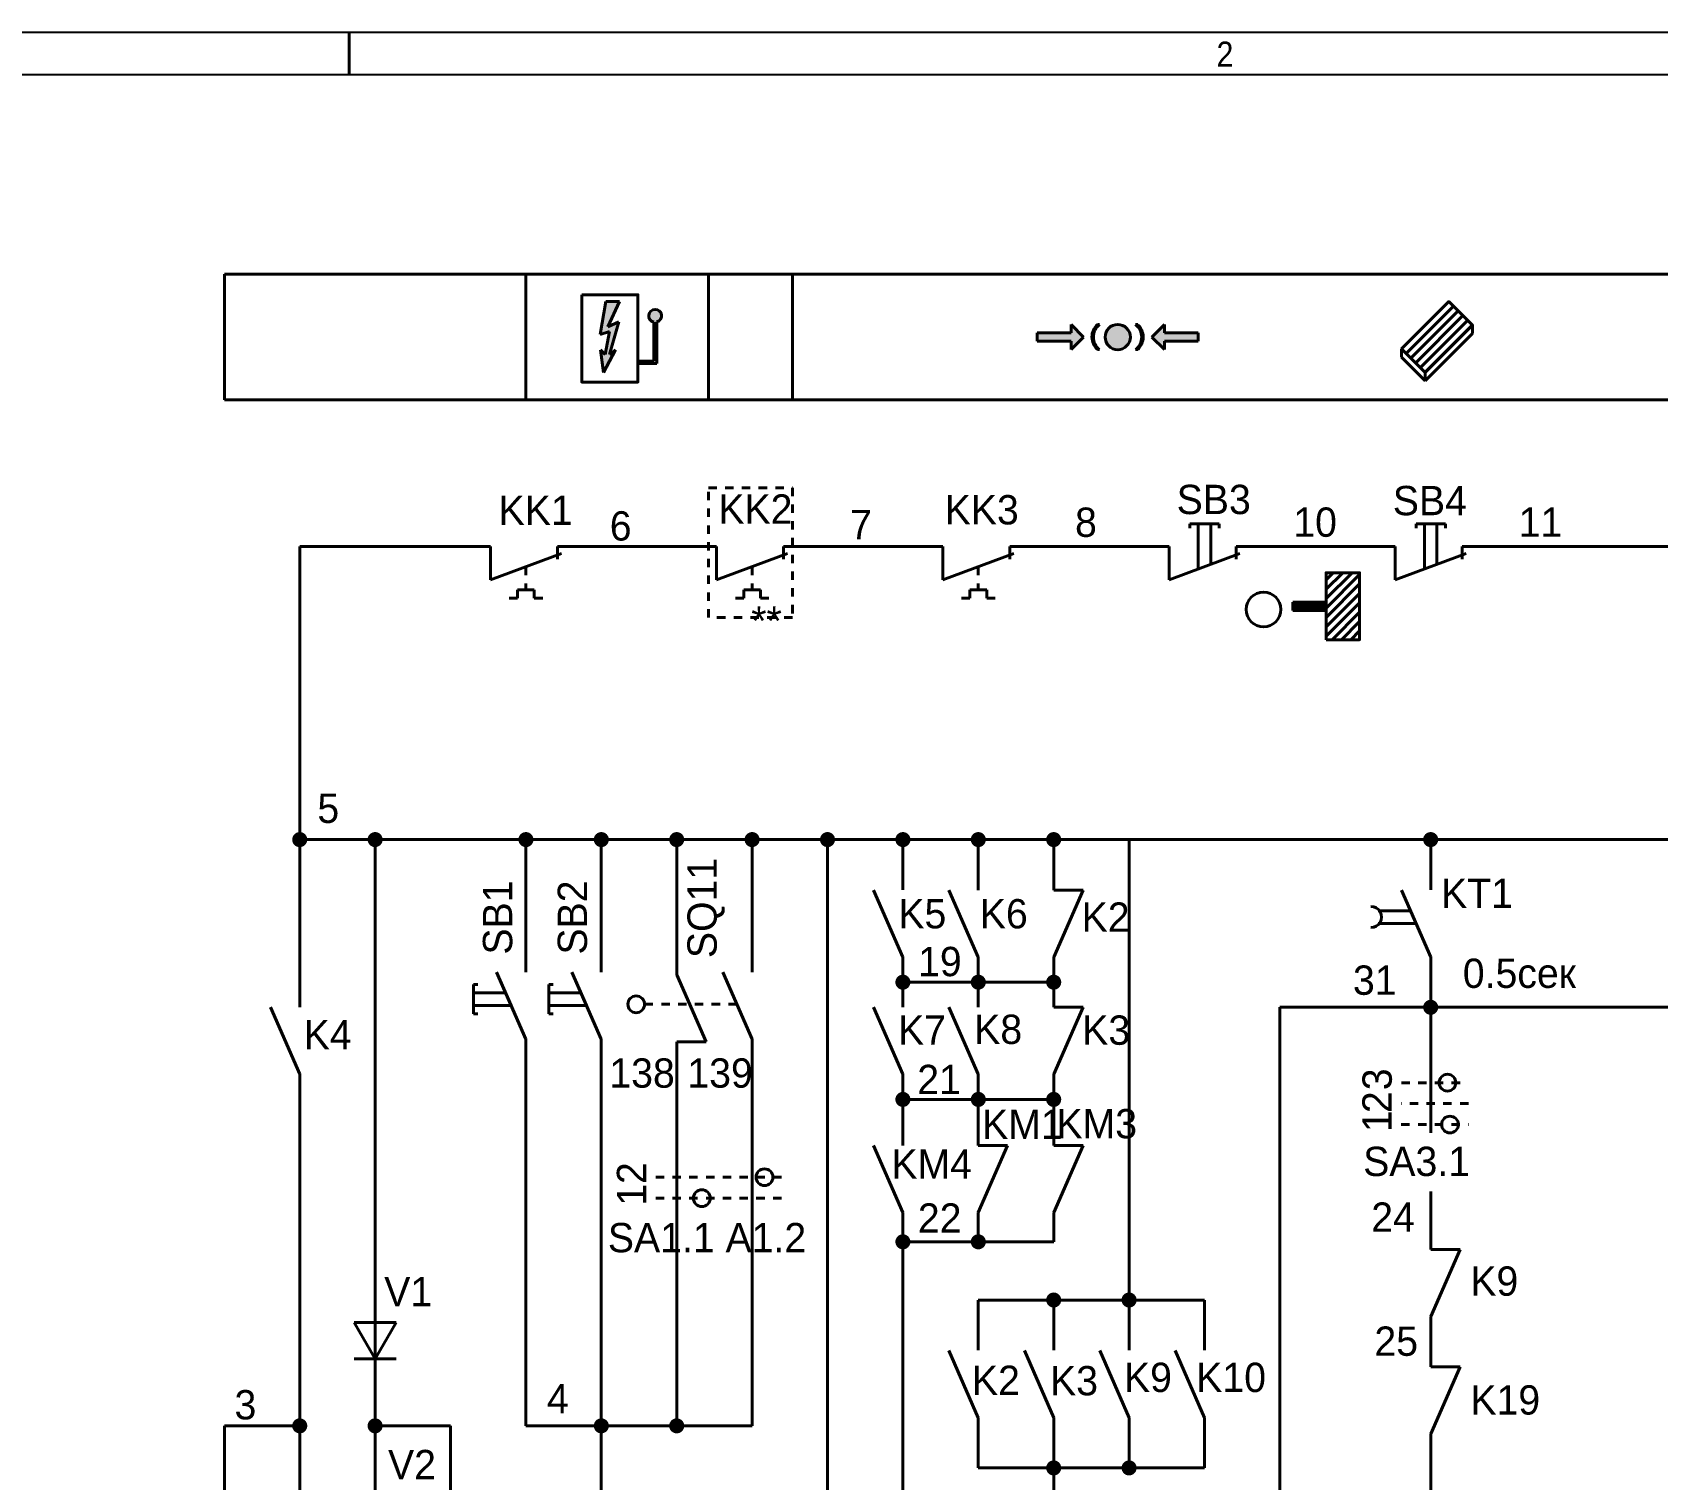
# Model space of a CAD drawing. Extents: x -8251 to 1289, y -86 to 2066.
# Drawn here: x 382.2 to 576.2, y 421.2 to 594 of the extents above; entities that cross this region are included whole.
import ezdxf

# ---------------------------------------------------------------- set-up
doc = ezdxf.new("R2010")
doc.units = 0
doc.linetypes.add('JIS_02_1.0', pattern=[2, 1, -1])
doc.layers.get('0').update_dxf_attribs({"linetype": 'CONTINUOUS', "lineweight": 40})
doc.layers.add('пунктир', color=4, linetype='JIS_02_1.0', lineweight=40)
doc.layers.add('Слой1', color=3, linetype='CONTINUOUS', lineweight=25)
doc.layers.add('РАМКА', color=7, linetype='CONTINUOUS')
doc.styles.get("Standard").update_dxf_attribs({"font": 'cad2win.shx', "height": 3.5})

msp = doc.modelspace()

# ---------------------------------------------------------------- hatches: boundary and pattern name
msp.add_hatch(color=256).paths.add_polyline_path([(450.6261075699101, 561.8693860200002), (449.9657053046574, 557.9471783572986), (451.0822972688135, 558.2802916430052), (450.5584407895082, 555.5497557102796), (450.0167159404653, 556.0914805593225), (450.3536726113441, 553.3864424768952), (451.7994999442641, 556.1240435483373), (451.0874879390164, 555.5497557102796), (452.186255025809, 559.4538546400769), (450.8840111594788, 558.8438415916628), (452.2650355906705, 561.8693860200002)])
h = msp.add_hatch(color=256)
edge = h.paths.add_edge_path()
edge.add_arc((456.5276112204453, 560.1740756581597), 0.7667294537466739, 285.5462112592489, 617.2234379336659)
edge.add_line((456.3580493271391, 559.4263305013175), (456.358049327139, 554.7464510565554))
edge.add_line((456.358049327139, 554.7464510565554), (454.4622636071314, 554.7464510565554))
edge.add_line((454.4622636071314, 554.7464510565554), (454.4622636071314, 554.4956736774393))
edge.add_line((454.4622636071314, 554.4956736774393), (456.7331065939513, 554.4956736774393))
edge.add_line((456.7331065939513, 554.4956736774393), (456.7331065939513, 559.4353973068387))
h = msp.add_hatch()
h.set_pattern_fill('ANSI31', color=256, scale=0.25, style=0)
h.set_pattern_definition([(45, (157.7094537765161, 108.8279763619901), (-0.561266007566822, 0.5612660075668221), [])])
h.paths.add_polyline_path([(545.6049626203071, 556.2166152960872), (551.2618168697995, 561.8734695455796), (554.0902439945457, 559.0450424208334), (548.4333897450533, 553.3881881713411)])
h = msp.add_hatch(color=256)
edge = h.paths.add_edge_path()
edge.add_arc((511.7394913116975, 557.6329176847502), 1.507161163253386, 0, 360)
edge = h.paths.add_edge_path()
edge.add_line((513.8637209899925, 556.1316074937617), (514.1244847628852, 556.1329176847502))
edge.add_arc((512.6992177867189, 557.6329176847502), 2.069151022364066, 313.5365589871096, 406.4083904906748)
edge.add_line((514.1259253240894, 559.1315475777393), (513.867092422779, 559.1316067233594))
edge.add_arc((512.6992177867189, 557.6329176847502), 1.9, -52.200770862960496, 52.07199163771338, ccw=False)
edge = h.paths.add_edge_path()
edge.add_line((509.3102375264186, 556.1329176847502), (509.5703152954954, 556.1321398491989))
edge.add_arc((510.7355045025849, 557.6329176847502), 1.9, 127.9018231722697, 232.1745856729512, ccw=False)
edge.add_line((509.568314916004, 559.1321403063034), (509.3094820146936, 559.1321994519236))
edge.add_arc((510.7355045025849, 557.6329176847502), 2.069151022364066, 133.5654243193189, 226.4634410128905)
h.paths.add_polyline_path([(507.6703402893333, 557.6329176847503), (506.1703402893331, 559.1329176847502), (506.1703402893331, 558.1329176847502), (502.1341931767626, 558.1329176847502), (502.1341931767626, 557.1329176847502), (506.1703402893331, 557.1329176847502), (506.1703402893331, 556.1329176847502)])
h.paths.add_polyline_path([(515.8114561948555, 557.6308288584602), (517.3114561948557, 556.1308288584603), (517.3114561948557, 557.1308288584603), (521.3476033074264, 557.1308288584603), (521.3476033074264, 558.1308288584603), (517.3114561948557, 558.1308288584603), (517.3114561948557, 559.1308288584603)])
h = msp.add_hatch()
h.set_pattern_fill('ANSI31', color=256, scale=0.25, angle=180, style=0)
h.set_pattern_definition([(225, (202.5388246321505, 76.69702227972459), (0.5612660075668219, -0.5612660075668222), [])])
h.paths.add_polyline_path([(536.6199662382394, 521.4998747761948), (536.6199662382394, 529.4998747761948), (540.6199662382394, 529.4998747761948), (540.6199662382394, 521.4998747761948)])
h = msp.add_hatch(color=256)
h.paths.add_polyline_path([(536.6161493058007, 525.0019057006823), (536.6161493058007, 525.9950343068957), (532.6235083535885, 525.9950343068957), (532.6235083535885, 525.0019057006822)])
edge = h.paths.add_edge_path()
edge.add_line((536.6199662382394, 525.4998747761948), (532.6199662382394, 525.4998747761948))
h = msp.add_hatch(color=256)
edge = h.paths.add_edge_path()
edge.add_arc((414.0976033074264, 497.6308288584602), 0.9, 0, 360)
h = msp.add_hatch(color=256)
edge = h.paths.add_edge_path()
edge.add_arc((423.0976033074264, 497.6308288584602), 0.9, 0, 360)
h = msp.add_hatch(color=256)
edge = h.paths.add_edge_path()
edge.add_arc((441.0976033074264, 497.6308288584602), 0.9, 0, 360)
h = msp.add_hatch(color=256)
edge = h.paths.add_edge_path()
edge.add_arc((450.0976033074264, 497.6308288584602), 0.9, 0, 360)
h = msp.add_hatch(color=256)
edge = h.paths.add_edge_path()
edge.add_arc((459.0976033074264, 497.6308288584602), 0.9, 0, 360)
h = msp.add_hatch(color=256)
edge = h.paths.add_edge_path()
edge.add_arc((468.0976033074264, 497.6308288584602), 0.9, 0, 360)
h = msp.add_hatch(color=256)
edge = h.paths.add_edge_path()
edge.add_arc((477.0976033074264, 497.6308288584602), 0.9, 0, 360)
h = msp.add_hatch(color=256)
edge = h.paths.add_edge_path()
edge.add_arc((486.0976033074264, 497.6308288584602), 0.9, 0, 360)
h = msp.add_hatch(color=256)
edge = h.paths.add_edge_path()
edge.add_arc((495.0976033074264, 497.6308288584602), 0.9, 0, 360)
h = msp.add_hatch(color=256)
edge = h.paths.add_edge_path()
edge.add_arc((504.0976033074264, 497.6308288584602), 0.9, 0, 360)
h = msp.add_hatch(color=256)
edge = h.paths.add_edge_path()
edge.add_arc((549.0976033074264, 497.6308288584602), 0.9, 0, 360)
h = msp.add_hatch(color=256)
edge = h.paths.add_edge_path()
edge.add_arc((486.0976033074264, 480.6051699447781), 0.9, 0, 360)
h = msp.add_hatch(color=256)
edge = h.paths.add_edge_path()
edge.add_arc((495.0976033074264, 480.6051699447781), 0.9, 0, 360)
h = msp.add_hatch(color=256)
edge = h.paths.add_edge_path()
edge.add_arc((504.0976033074264, 480.6051699447781), 0.9, 0, 360)
h = msp.add_hatch(color=256)
edge = h.paths.add_edge_path()
edge.add_arc((549.0976033074264, 477.6051699447781), 0.9, 0, 360)
h = msp.add_hatch(color=256)
edge = h.paths.add_edge_path()
edge.add_arc((486.0976033074264, 466.6051699447781), 0.9, 0, 360)
h = msp.add_hatch(color=256)
edge = h.paths.add_edge_path()
edge.add_arc((495.0976033074264, 466.6051699447781), 0.9, 0, 360)
h = msp.add_hatch(color=256)
edge = h.paths.add_edge_path()
edge.add_arc((504.0976033074264, 466.6051699447781), 0.9, 0, 360)
h = msp.add_hatch(color=256)
edge = h.paths.add_edge_path()
edge.add_arc((486.0976033074264, 449.6051699447781), 0.9, 0, 360)
h = msp.add_hatch(color=256)
edge = h.paths.add_edge_path()
edge.add_arc((495.0976033074264, 449.6051699447781), 0.9, 0, 360)
h = msp.add_hatch(color=256)
edge = h.paths.add_edge_path()
edge.add_arc((504.0976033074264, 442.6555646800253), 0.9, 0, 360)
h = msp.add_hatch(color=256)
edge = h.paths.add_edge_path()
edge.add_arc((513.0976033074264, 442.6555646800253), 0.9, 0, 360)
h = msp.add_hatch(color=256)
edge = h.paths.add_edge_path()
edge.add_arc((414.0976033074264, 427.6308288584602), 0.9, 0, 360)
h = msp.add_hatch(color=256)
edge = h.paths.add_edge_path()
edge.add_arc((423.0976033074264, 427.6308288584602), 0.9, 0, 360)
h = msp.add_hatch(color=256)
edge = h.paths.add_edge_path()
edge.add_arc((450.0976033074264, 427.6308288584602), 0.9, 0, 360)
h = msp.add_hatch(color=256)
edge = h.paths.add_edge_path()
edge.add_arc((459.0976033074264, 427.6308288584602), 0.9, 0, 360)
h = msp.add_hatch(color=256)
edge = h.paths.add_edge_path()
edge.add_arc((504.0976033074264, 422.6086059142541), 0.9, 0, 360)
h = msp.add_hatch(color=256)
edge = h.paths.add_edge_path()
edge.add_arc((513.0976033074264, 422.6086059142541), 0.9, 0, 360)

# ---------------------------------------------------------------- linework, layer by layer
for p, q in [((419.9905289036096, 588.9869777714175), (419.9905289036096, 593.9869777714175)), ((405.0976033074264, 565.1308288584603), (405.0976033074264, 550.1308288584603)), ((405.0976033074264, 565.1308288584603), (775.5974808029455, 565.1308288584606)), ((441.0976033074264, 550.1308288584603), (441.0976033074264, 565.1308288584603)), ((462.8769042098911, 550.1308288584603), (462.8769042098911, 565.1308288584603)), ((472.9043763173274, 550.1308288584603), (472.9043763173274, 565.1308288584603)), ((449.9653879120094, 557.9452933245819), (450.6261075699101, 561.8693860200002)), ((450.6261075699101, 561.8693860200002), (449.9657053046574, 557.9471783572986)), ((450.6261075699101, 561.8693860200002), (452.2650355906705, 561.8693860200002)), ((452.2650355906705, 561.8693860200002), (450.6261075699101, 561.8693860200002)), ((452.2650355906705, 561.8693860200002), (450.8840111594788, 558.8438415916628)), ((450.8840111594788, 558.8438415916628), (452.2650355906705, 561.8693860200002)), ((450.8840111594788, 558.8438415916628), (452.186255025809, 559.4538546400769)), ((452.186255025809, 559.4538546400769), (450.8840111594788, 558.8438415916628)), ((452.186255025809, 559.4538546400769), (451.0874879390164, 555.5497557102796)), ((451.0874879390164, 555.5497557102796), (452.186255025809, 559.4538546400769)), ((456.358049327139, 554.7464510565554), (456.3580493271391, 559.4263305013175)), ((456.7331065939513, 554.4956736774393), (456.7331065939513, 559.4353973068387)), ((506.1703402893331, 558.1329176847502), (506.1703402893331, 559.1329176847502)), ((507.6703402893333, 557.6329176847503), (506.1703402893331, 559.1329176847502)), ((509.3094820146936, 559.1321994519236), (509.568314916004, 559.1321403063034)), ((513.867092422779, 559.1316067233594), (514.1259253240894, 559.1315475777393)), ((517.3114561948557, 559.1308288584603), (515.8114561948555, 557.6308288584602)), ((517.3114561948557, 559.1308288584603), (517.3114561948557, 558.1308288584603)), ((554.0902439945457, 559.0450424208334), (554.0902439945457, 558.0450424208334)), ((449.9657053046574, 557.9471783572986), (451.0822972688135, 558.2802916430052)), ((451.0822972688135, 558.280291643005), (449.9659855792902, 557.9472619717316)), ((450.5584407895082, 555.5497557102796), (451.0822972688135, 558.280291643005)), ((451.0822972688135, 558.2802916430052), (450.5584407895082, 555.5497557102796)), ((502.1341931767626, 558.1329176847502), (502.1341931767626, 557.1329176847502)), ((506.1703402893331, 558.1329176847502), (502.1341931767626, 558.1329176847502)), ((502.1341931767626, 557.1329176847502), (506.1703402893331, 557.1329176847502)), ((506.1703402893331, 556.1329176847502), (507.6703402893333, 557.6329176847503)), ((506.1703402893331, 556.1329176847502), (506.1703402893331, 557.1329176847502)), ((515.8114561948555, 557.6308288584602), (517.3114561948557, 556.1308288584603)), ((521.3476033074264, 558.1308288584603), (517.3114561948557, 558.1308288584603)), ((517.3114561948557, 557.1308288584603), (521.3476033074264, 557.1308288584603)), ((517.3114561948557, 557.1308288584603), (517.3114561948557, 556.1308288584603)), ((521.3476033074264, 557.1308288584603), (521.3476033074264, 558.1308288584603)), ((554.0902439945457, 558.0450424208334), (548.4284031095585, 552.3882006046852)), ((450.5584407895082, 555.5497557102796), (450.0167159404653, 556.0914805593225)), ((450.0167159404653, 556.0914805593225), (450.3536726113441, 553.3864424768952)), ((450.5584407895082, 555.5497557102796), (450.0167159404653, 556.0914805593225)), ((450.0167159404653, 556.0914805593225), (450.3536726113441, 553.3864424768952)), ((450.3536726113441, 553.3864424768952), (451.7994999442641, 556.1240435483373)), ((450.3536726113441, 553.3864424768952), (451.7994999442641, 556.1240435483373)), ((451.0874879390164, 555.5497557102796), (451.7994999442641, 556.1240435483373)), ((451.7994999442641, 556.1240435483373), (451.0874879390164, 555.5497557102796)), ((509.3102375264186, 556.1329176847502), (509.5703152954954, 556.1321398491989)), ((513.8637209899925, 556.1316074937617), (514.1244847628852, 556.1329176847502)), ((545.6049626203071, 556.2166152960872), (545.6049626203071, 555.2166152960872)), ((548.4284031095585, 552.3882006046852), (545.6049626203071, 555.2166152960872)), ((454.4622636071314, 552.2529547332177), (454.4622636071314, 554.7464510565554)), ((454.4622636071314, 554.7464510565554), (456.358049327139, 554.7464510565554)), ((454.4622636071314, 554.7464510565554), (454.4622636071314, 554.4956736774393)), ((454.4622636071314, 554.4956736774393), (456.7331065939513, 554.4956736774393)), ((548.4333897450533, 553.3881881713411), (548.4284031095585, 552.3882006046852)), ((405.0976033074264, 550.1308288584603), (775.5974808029455, 550.1308288584603)), ((441.0976033074264, 550.1308288584603), (462.8769042098911, 550.1308288584603)), ((521.3476033074262, 535.3288083094781), (520.3476033074262, 535.3288083094781)), ((520.3476033074262, 535.3288083094781), (520.3476033074262, 534.8288083094781)), ((521.3476033074262, 529.9373597188574), (521.3476033074262, 535.3288083094781)), ((521.3476033074262, 535.3288083094781), (522.8476033074262, 535.3288083094781)), ((522.8476033074262, 535.3288083094781), (522.8476033074262, 530.4998597188574)), ((522.8476033074262, 535.3288083094781), (523.8476033074262, 535.3288083094781)), ((523.8476033074262, 535.3288083094781), (523.8476033074262, 534.8288083094781)), ((548.3476033074264, 535.3288083094781), (547.3476033074264, 535.3288083094781)), ((547.3476033074264, 535.3288083094781), (547.3476033074264, 534.8288083094781)), ((548.3476033074264, 529.9373597188574), (548.3476033074264, 535.3288083094781)), ((548.3476033074264, 535.3288083094781), (549.8476033074264, 535.3288083094781)), ((549.8476033074264, 535.3288083094781), (549.8476033074264, 530.4998597188574)), ((549.8476033074264, 535.3288083094781), (550.8476033074264, 535.3288083094781)), ((550.8476033074264, 535.3288083094781), (550.8476033074264, 534.8288083094781)), ((414.0976033074264, 497.6308288584602), (414.0976033074264, 532.6308288584602)), ((414.0976033074264, 532.6308288584602), (436.8635210130341, 532.6308288584602)), ((436.8635210130341, 532.6308288584602), (436.8635210130341, 528.6308288584602)), ((436.8635210130341, 528.6308288584602), (445.3316856018186, 531.8063905792543)), ((444.8635210130342, 532.6308288584603), (463.863521013034, 532.6308288584604)), ((444.8635210130341, 532.6308288584602), (450.0976033074264, 532.6308288584602)), ((444.8635210130341, 532.6308288584602), (444.8635210130341, 531.1308288584602)), ((459.0976033074264, 532.6308288584602), (463.8635210130341, 532.6308288584602)), ((463.8635210130341, 532.6308288584602), (463.8635210130341, 528.6308288584602)), ((463.8635210130341, 528.6308288584602), (472.3316856018186, 531.8063905792543)), ((471.8635210130342, 532.6308288584604), (490.8635210130341, 532.6308288584604)), ((471.8635210130341, 532.6308288584602), (471.8635210130341, 531.1308288584602)), ((490.8635210130341, 532.6308288584604), (490.8635210130341, 528.6308288584604)), ((490.8635210130341, 528.6308288584604), (499.3316856018186, 531.8063905792545)), ((498.8635210130341, 532.6308288584604), (517.863521013034, 532.6308288584603)), ((498.8635210130341, 532.6308288584604), (498.8635210130341, 531.1308288584604)), ((517.863521013034, 532.6308288584603), (517.863521013034, 528.6308288584603)), ((517.863521013034, 528.6308288584603), (526.3316856018184, 531.8063905792544)), ((525.863521013034, 532.6308288584604), (544.8635210130342, 532.6308288584604)), ((525.863521013034, 532.6308288584603), (525.863521013034, 531.1308288584603)), ((544.8635210130342, 532.6308288584603), (544.8635210130342, 528.6308288584603)), ((544.8635210130342, 528.6308288584603), (553.3316856018187, 531.8063905792544)), ((552.8635210130342, 532.6308288584603), (639.0974808029453, 532.6308288584602)), ((552.8635210130342, 532.6308288584603), (552.8635210130342, 531.1308288584603)), ((440.8782366062096, 530.0336321985843), (440.8782366062096, 530.0336321985843)), ((467.8782366062096, 530.0336321985843), (467.8782366062096, 530.0336321985843)), ((494.8782366062096, 530.0336321985845), (494.8782366062096, 530.0336321985845)), ((536.6199662382394, 525.4998747761948), (536.6199662382394, 529.4998747761948)), ((536.6199662382394, 529.4998747761948), (540.6199662382394, 529.4998747761948)), ((540.6199662382394, 529.4998747761948), (540.6199662382394, 521.4998747761948)), ((440.0976033074264, 526.4471176261935), (439.0976033074264, 526.4471176261935)), ((441.0976033074264, 527.4686097188572), (440.0976033074264, 527.4686097188572)), ((440.0976033074264, 527.4471176261935), (440.0976033074264, 526.4471176261935)), ((441.0976033074264, 527.4686097188572), (442.0976033074264, 527.4686097188572)), ((442.0976033074264, 527.4686097188572), (442.0976033074264, 526.4686097188572)), ((442.0976033074264, 526.4686097188572), (443.0976033074264, 526.4686097188572)), ((467.0976033074264, 526.4471176261935), (466.0976033074264, 526.4471176261935)), ((468.0976033074264, 527.4686097188572), (467.0976033074264, 527.4686097188572)), ((467.0976033074264, 527.4471176261935), (467.0976033074264, 526.4471176261935)), ((468.0976033074264, 527.4686097188572), (469.0976033074264, 527.4686097188572)), ((469.0976033074264, 527.4686097188572), (469.0976033074264, 526.4686097188572)), ((469.0976033074264, 526.4686097188572), (470.0976033074264, 526.4686097188572)), ((494.0976033074264, 526.4471176261937), (493.0976033074264, 526.4471176261937)), ((495.0976033074264, 527.4686097188575), (494.0976033074264, 527.4686097188575)), ((494.0976033074264, 527.4471176261937), (494.0976033074264, 526.4471176261937)), ((495.0976033074264, 527.4686097188575), (496.0976033074264, 527.4686097188575)), ((496.0976033074264, 527.4686097188575), (496.0976033074264, 526.4686097188575)), ((496.0976033074264, 526.4686097188575), (497.0976033074264, 526.4686097188575)), ((536.6161493058007, 525.9950343068957), (532.6235083535885, 525.9950343068957)), ((532.6235083535885, 525.9950343068957), (532.6235083535885, 525.0019057006822)), ((536.6161493058007, 525.0019057006823), (536.6161493058007, 525.9950343068957)), ((536.6199662382394, 525.4998747761948), (536.6199662382394, 525.9998747761948)), ((532.6235083535885, 525.0019057006822), (536.6161493058007, 525.0019057006823)), ((536.6199662382394, 521.4998747761948), (536.6199662382394, 525.4998747761948)), ((540.6199662382394, 521.4998747761948), (536.6199662382394, 521.4998747761948)), ((414.0976033074264, 477.6308288584602), (414.0976033074264, 497.6308288584602)), ((414.0976033074264, 497.6308288584602), (423.0976033074264, 497.6308288584602)), ((414.0976033074264, 497.6308288584602), (414.0976033074264, 477.6308288584602)), ((423.0976033074264, 347.6308288584602), (423.0976033074264, 497.6308288584602)), ((423.0976033074264, 497.6308288584602), (441.0976033074264, 497.6308288584602)), ((441.0976033074264, 497.6308288584602), (450.0976033074264, 497.6308288584602)), ((441.0976033074264, 489.6308288584602), (441.0976033074264, 497.6308288584602)), ((441.0976033074264, 497.6308288584602), (441.0976033074264, 481.818188315194)), ((450.0976033074264, 497.6308288584602), (459.0976033074264, 497.6308288584602)), ((450.0976033074264, 497.6308288584602), (450.0976033074264, 481.8181883151941)), ((459.0976033074264, 497.6308288584602), (468.0976033074264, 497.6308288584602)), ((459.0976033074264, 481.4875979964001), (459.0976033074264, 497.6308288584602)), ((468.0976033074264, 497.6308288584602), (477.0976033074264, 497.6308288584602)), ((468.0976033074264, 497.6308288584602), (468.0976033074264, 489.6308288584602)), ((468.0976033074264, 497.6308288584602), (468.0976033074263, 481.818188315194)), ((477.0976033074264, 418.6308288584602), (477.0976033074264, 497.6308288584602)), ((477.0976033074264, 497.6308288584602), (513.0976033074264, 497.6308288584602)), ((486.0976033074264, 497.6308288584602), (495.0976033074264, 497.6308288584602)), ((486.0976033074264, 497.6308288584602), (486.0976033074264, 491.6308288584602)), ((495.0976033074264, 497.6308288584602), (504.0976033074264, 497.6308288584602)), ((495.0976033074264, 497.6308288584602), (495.0976033074264, 491.6051699447781)), ((504.0976033074264, 497.6308288584602), (513.0976033074264, 497.6308288584602)), ((504.0976033074264, 491.6051699447781), (504.0976033074264, 497.6308288584602)), ((513.0976033074264, 497.6308288584602), (513.0976033074264, 437.6308288584602)), ((513.0976033074264, 497.6308288584602), (540.0976033074264, 497.6308288584602)), ((531.0976033074264, 497.6308288584602), (612.0974808029455, 497.6308288584602)), ((540.0976033074264, 497.6308288584602), (549.0976033074264, 497.6308288584602)), ((549.0976033074264, 497.6308288584602), (549.0976033074264, 491.6308288584602)), ((486.0976033074264, 483.6051699447781), (482.5976033074264, 491.6051699447781)), ((495.0976033074264, 483.6051699447781), (491.5976033074264, 491.6051699447781)), ((507.5976033074264, 491.6051699447781), (504.0976033074264, 491.6051699447781)), ((504.0976033074264, 483.6051699447781), (507.5976033074264, 491.6051699447781)), ((549.0976033074264, 483.6051699447781), (545.5976033074264, 491.6051699447781)), ((542.8411652354123, 489.1198855379536), (546.6849152354123, 489.1198855379536)), ((547.3411652354123, 487.6198855379536), (542.8411652354123, 487.6198855379536)), ((547.3411652354123, 487.6198855379536), (547.3411652354123, 487.6198855379536)), ((486.0976033074264, 483.6051699447781), (486.0976033074264, 477.6051699447781)), ((495.0976033074264, 483.6051699447781), (495.0976033074264, 477.6051699447781)), ((504.0976033074264, 477.6051699447781), (504.0976033074264, 483.6051699447781)), ((549.0976033074264, 483.6051699447781), (549.0976033074264, 477.6051699447781)), ((441.0976033074264, 473.8181883151942), (437.5976033074264, 481.8181883151942)), ((437.5976033074264, 481.8181883151942), (439.3411652354121, 477.8329039083696)), ((450.0976033074264, 473.8181883151942), (446.5976033074264, 481.8181883151942)), ((446.5976033074264, 481.8181883151942), (448.3411652354121, 477.8329039083696)), ((459.0976033074264, 481.4875979964001), (462.5976033074264, 473.4875979964001)), ((468.0976033074264, 473.8181883151942), (464.5976033074264, 481.8181883151942)), ((434.8411652354121, 479.3329039083696), (434.8411652354121, 480.3329039083696)), ((434.8411652354121, 480.3329039083696), (435.3411652354121, 480.3329039083696)), ((434.8411652354121, 477.8329039083696), (434.8411652354121, 479.3329039083696)), ((434.8411652354121, 479.3329039083696), (438.6849152354121, 479.3329039083696)), ((443.8411652354121, 479.3329039083696), (443.8411652354121, 480.3329039083696)), ((443.8411652354121, 480.3329039083696), (444.3411652354121, 480.3329039083696)), ((443.8411652354121, 477.8329039083696), (443.8411652354121, 479.3329039083696)), ((443.8411652354121, 479.3329039083696), (447.6849152354121, 479.3329039083696)), ((486.0976033074264, 480.6051699447781), (504.0976033074264, 480.6051699447781)), ((414.0976033074264, 469.6308288584602), (410.5976033074264, 477.6308288584602)), ((439.3411652354121, 477.8329039083696), (434.8411652354121, 477.8329039083696)), ((434.8411652354121, 477.8329039083696), (434.8411652354121, 476.8329039083696)), ((439.3411652354121, 477.8329039083696), (439.3411652354121, 477.8329039083696)), ((448.3411652354121, 477.8329039083696), (443.8411652354121, 477.8329039083696)), ((443.8411652354121, 477.8329039083696), (443.8411652354121, 476.8329039083696)), ((448.3411652354121, 477.8329039083696), (448.3411652354121, 477.8329039083696)), ((456.2656992669691, 477.9636512652027), (455.2656992669691, 477.9636512652027)), ((458.2656992669691, 477.9636512652027), (457.2656992669691, 477.9636512652027)), ((460.2656992669691, 477.9636512652027), (459.2656992669691, 477.9636512652027)), ((462.2656992669691, 477.9636512652027), (461.2656992669691, 477.9636512652027)), ((464.2656992669691, 477.9636512652027), (463.2656992669691, 477.9636512652027)), ((466.2656992669691, 477.9636512652027), (465.2656992669691, 477.9636512652027)), ((486.0976033074264, 469.6051699447781), (482.5976033074264, 477.6051699447781)), ((495.0976033074264, 469.6051699447781), (491.5976033074264, 477.6051699447781)), ((507.5976033074264, 477.6051699447781), (504.0976033074264, 477.6051699447781)), ((504.0976033074264, 469.6051699447781), (507.5976033074264, 477.6051699447781)), ((531.0976033074264, 407.7188273643893), (531.0976033074264, 477.6051699447781)), ((549.0976033074264, 477.6051699447781), (531.0976033074264, 477.6051699447781)), ((531.0976033074264, 477.6051699447781), (585.0974808029453, 477.6051699447781)), ((549.0976033074264, 466.6442513116168), (549.0976033074264, 477.6051699447781)), ((549.0976033074264, 477.6051699447781), (549.0976033074264, 473.6051699447781)), ((434.8411652354121, 476.8329039083696), (435.3411652354121, 476.8329039083696)), ((443.8411652354121, 476.8329039083696), (444.3411652354121, 476.8329039083696)), ((441.0976033074264, 427.6308288584602), (441.0976033074264, 473.8181883151942)), ((450.0976033074264, 473.8181883151942), (450.0976033074264, 427.6308288584602)), ((459.0976033074261, 461.8181883151942), (459.0976033074261, 473.4875979964001)), ((462.5976033074264, 473.4875979964001), (459.0976033074264, 473.4875979964001)), ((468.0976033074264, 473.8181883151942), (468.0976033074264, 453.8181883151942)), ((549.0976033074264, 473.6051699447781), (549.0976033074264, 468.6051699447781)), ((414.0976033074264, 427.6308288584602), (414.0976033074264, 469.6308288584602)), ((486.0976033074264, 463.6051699447781), (486.0976033074264, 469.6051699447781)), ((486.0976033074264, 469.6051699447781), (486.0976033074264, 461.098118087436)), ((495.0976033074264, 469.6051699447781), (495.0976033074264, 461.098118087436)), ((504.0976033074264, 461.098118087436), (504.0976033074264, 469.6051699447781)), ((549.0976033074264, 468.6051699447781), (549.0976033074264, 462.6051699447781)), ((459.0976033074261, 453.8181883151942), (459.0976033074261, 466.8181883151942)), ((486.0976033074264, 466.6051699447781), (504.0976033074264, 466.6051699447781)), ((486.0976033074264, 453.098118087436), (482.5976033074264, 461.098118087436)), ((498.5976033074264, 461.098118087436), (495.0976033074264, 461.098118087436)), ((495.0976033074264, 453.098118087436), (498.5976033074264, 461.098118087436)), ((507.5976033074264, 461.098118087436), (504.0976033074264, 461.098118087436)), ((504.0976033074264, 453.098118087436), (507.5976033074264, 461.098118087436)), ((459.0976033074264, 427.6308288584602), (459.0976033074264, 454.6308288584602)), ((468.0976033074264, 454.6308288584602), (468.0976033074264, 427.6308288584602)), ((468.0976033074264, 427.6308288584602), (468.0976033074264, 454.6308288584602)), ((549.0976033074264, 455.6051699447781), (549.0976033074264, 448.6718685986181)), ((486.0976033074264, 453.098118087436), (486.0976033074264, 449.6051699447781)), ((495.0976033074264, 453.098118087436), (495.0976033074264, 449.6051699447781)), ((504.0976033074264, 449.6051699447781), (504.0976033074264, 453.098118087436)), ((486.0976033074264, 359.6249098328468), (486.0976033074264, 449.6308288584602)), ((486.0976033074264, 449.6051699447781), (495.0976033074264, 449.6051699447781)), ((495.0976033074264, 449.6051699447781), (504.0976033074264, 449.6051699447781)), ((552.5976033074264, 448.6718685986181), (549.0976033074264, 448.6718685986181)), ((549.0976033074264, 440.6718685986181), (552.5976033074264, 448.6718685986181)), ((495.0976033074264, 442.6555646800253), (504.0976033074264, 442.6555646800253)), ((495.0976033074264, 442.6555646800253), (495.0976033074264, 436.6555646800253)), ((504.0976033074264, 442.6555646800253), (513.0976033074264, 442.6555646800253)), ((504.0976033074264, 442.6555646800253), (504.0976033074264, 436.6555646800253)), ((513.0976033074264, 442.6555646800253), (513.0976033074264, 442.6555646800253)), ((513.0976033074264, 442.6555646800253), (513.0976033074264, 436.6555646800253)), ((513.0976033074264, 442.6555646800253), (522.0976033074264, 442.6555646800253)), ((522.0976033074264, 442.6555646800253), (522.0976033074264, 436.6555646800253)), ((549.0976033074264, 434.6718685986181), (549.0976033074264, 440.6718685986181)), ((420.5890797492893, 439.9904823488923), (423.1061268655637, 435.6308288584602)), ((420.5890797492893, 439.9904823488923), (425.6231739818381, 439.9904823488923)), ((423.1061268655637, 435.6308288584602), (425.6231739818381, 439.9904823488923)), ((495.0976033074264, 428.6086059142541), (491.5976033074264, 436.6086059142541)), ((504.0976033074264, 428.6086059142541), (500.5976033074264, 436.6086059142541)), ((513.0976033074264, 428.6086059142541), (509.5976033074264, 436.6086059142541)), ((522.0976033074264, 428.6086059142541), (518.5976033074264, 436.6086059142541)), ((425.6061268655637, 435.6308288584602), (420.5890797492891, 435.6308288584602)), ((552.5976033074264, 434.6718685986181), (549.0976033074264, 434.6718685986181)), ((549.0976033074264, 426.6718685986181), (552.5976033074264, 434.6718685986181)), ((405.0976033074264, 416.1053002855961), (405.0976033074264, 427.6308288584602)), ((405.0976033074264, 427.6308288584602), (414.0976033074264, 427.6308288584602)), ((414.0976033074264, 427.6308288584602), (414.0976033074264, 359.6249098328468)), ((423.0976033074264, 427.6308288584602), (432.0976033074264, 427.6308288584602)), ((432.0976033074264, 427.6308288584602), (432.0976033074264, 396.3373073529757)), ((450.0976033074264, 427.6308288584602), (441.0976033074264, 427.6308288584602)), ((450.0976033074264, 427.6308288584602), (450.0976033074264, 373.6249098328468)), ((450.0976033074264, 427.6308288584602), (459.0976033074264, 427.6308288584602)), ((459.0976033074264, 427.6308288584602), (468.0976033074264, 427.6308288584602)), ((495.0976033074264, 428.6086059142541), (495.0976033074264, 422.6086059142541)), ((504.0976033074264, 428.6086059142541), (504.0976033074264, 422.6086059142541)), ((513.0976033074264, 428.6086059142541), (513.0976033074264, 422.6086059142541)), ((522.0976033074264, 428.6086059142541), (522.0976033074264, 422.6086059142541)), ((549.0976033074264, 416.6718685986181), (549.0976033074264, 426.6718685986181)), ((495.0976033074264, 422.6086059142541), (504.0976033074264, 422.6086059142541)), ((504.0976033074264, 422.6086059142541), (513.0976033074264, 422.6086059142541)), ((504.0976033074264, 422.6086059142541), (504.0976033074264, 359.6249098328468)), ((513.0976033074264, 422.6086059142541), (522.0976033074264, 422.6086059142541))]:
    msp.add_line(p, q)
for points in [[(447.7699600973471, 562.6952718110692), (454.4622636071314, 562.6952718110692), (454.4622636071314, 552.2529547332177), (447.7699600973471, 552.2529547332177)], [(545.6049626203071, 556.2166152960872), (551.2618168697995, 561.8734695455796), (554.0902439945457, 559.0450424208334), (548.4333897450533, 553.3881881713411)], [(536.6199662382394, 521.4998747761948), (536.6199662382394, 529.4998747761948), (540.6199662382394, 529.4998747761948), (540.6199662382394, 521.4998747761948)]]:
    msp.add_lwpolyline(points, close=True)
at = {"const_width": 1}
msp.add_lwpolyline([(536.6199662382394, 525.4998747761948), (532.6199662382394, 525.4998747761948)], dxfattribs=at)
for centre, radius in [((511.7394913116975, 557.6329176847502), 1.507161163253386), ((529.1462784598068, 525.1108085212024), 2.076431073361164), ((454.2656995597507, 477.9644164861007), 1), ((551.0976033074264, 468.6051699447781), 1), ((551.3976033074264, 463.6051699447781), 1), ((469.572678897638, 457.3181883151942), 1), ((462.0976033074264, 454.8181883151942), 1)]:
    msp.add_circle(centre, radius)
for centre, radius, start, end in [((456.5276112204453, 560.1740756581597), 0.7667294537466739, 285.5462112592489, 257.2234379336659), ((510.7355045025849, 557.6329176847502), 2.069151022364066, 133.5654243193189, 226.4634410128905), ((510.7355045025849, 557.6329176847502), 1.9, 127.9018231722697, 232.1745856729512), ((512.6992177867189, 557.6329176847502), 1.9, 307.7992291370396, 52.07199163771337), ((512.6992177867189, 557.6329176847502), 2.069151022364066, 313.5365589871096, 46.40839049067478), ((541.9717409388884, 488.3829846228704), 1.262118810779145, 269.9936652888803, 90.00633471111965)]:
    msp.add_arc(centre, radius, start, end)
at = {"layer": 'пунктир'}
for p, q in [((441.0976033074264, 530.2186097188572), (441.0976033074264, 527.4686097188572)), ((468.0976033074264, 530.2186097188572), (468.0976033074264, 527.4686097188572)), ((495.0976033074264, 530.2186097188575), (495.0976033074264, 527.4686097188575)), ((545.5976033074264, 468.6051699447781), (553.5976033074264, 468.6051699447781)), ((553.5976033074264, 466.1051699447781), (545.5837145162097, 466.1051699447781)), ((545.5837145162097, 463.6051699447781), (553.5976033074264, 463.6051699447781)), ((456.5976033074264, 457.3181883151942), (471.5976033074265, 457.318188315194)), ((456.5976033074265, 454.8181883151942), (471.5976033074264, 454.8181883151942))]:
    msp.add_line(p, q, dxfattribs=at)
msp.add_lwpolyline([(462.8769042098911, 539.6425652660436), (472.9043763173274, 539.6425652660434), (472.9043763173274, 524.1518561217183), (462.8769042098908, 524.1518561217183)], close=True, dxfattribs=at)
at = {"layer": 'РАМКА'}
msp.add_line((20, 589), (836, 589), dxfattribs=at)
at = {"layer": 'Слой1'}
msp.add_line((841, 594), (0, 594), dxfattribs=at)

# ---------------------------------------------------------------- texts
at = {"width": 0.9}
msp.add_text('2', height=3, dxfattribs=at).set_placement((523.541239073226, 589.910997900054))
msp.add_text('**', height=3.5).set_placement((468, 522))
for s, p in [('SQ11', (463.8750648341384, 483.4814218619268)), ('SB1', (439.4628592728595, 483.8996277868201)), ('SB2', (448.3907491534819, 483.8996277868201))]:
    msp.add_text(s, height=3.5, rotation=90).set_placement(p)
at = {"char_height": 3.5, "attachment_point": 1}
for s, insert, width in [('SB3', (518.775908672688, 539.9946814962606), 8.12757404730553), ('SB4', (544.5763104478781, 539.8613830755098), 8.12757404730553), ('KK1', (437.8318954034827, 538.7110901781772), 8.12757404730553), ('KK2', (464.0650920392599, 538.8501432762185), 8.12757404730553), ('KK3', (491.0809875004113, 538.7626208327868), 8.12757404730553), ('8', (506.6465125066222, 537.2747294874297), 8.12757404730553), ('10', (532.7002952419941, 537.2876049080627), 8.12757404730553), ('6', (451.1054459007088, 536.8358357809103), 8.12757404730553), ('7', (479.78959445918, 536.9887595869856), 8.12757404730553), ('11', (559.6001912993204, 537.2876049080627), 8.12757404730553), ('5 ', (416.2050181530237, 503.1181619275785), 8.12757404730553), ('KT1', (550.3381424412516, 492.9748586223457), 8.12757404730553), ('K5', (485.551043056336, 490.5309023788204), 8.12757404730553), ('K6', (495.2752496302552, 490.5309023788204), 8.12757404730553), ('K2', (507.4304953098023, 490.1260026433119), 8.12757404730553), ('19', (487.9102277394165, 484.8236020182089), 8.12757404730553), ('0.5сек', (552.9337408377457, 483.4186206828292), 8.12757404730553), ('31', (539.8191615094008, 482.5995131719149), 8.12757404730553), ('K4', (414.5687659431775, 476.0941815624142), 8.12757404730553), ('K7', (485.5110974639016, 476.632141410424), 8.12757404730553), ('K8', (494.6077846086598, 476.7320416307914), 8.12757404730553), ('K3', (507.5030769276934, 476.632141410424), 8.12757404730553), ('138', (451.0579111491394, 471.5090968442825), 8.12757404730553), ('139', (460.3698857288243, 471.5090968442825), 8.12757404730553), ('21', (487.8102634555277, 470.7382877441707), 8.12757404730553), ('KM1', (495.5519976094735, 465.3993375559997), 8.12757404730553), ('KM3', (504.4241067719092, 465.4602379489949), 8.12757404730553), ('KM4', (484.7188933653694, 460.6300437880052), 8.12757404730553), ('SA3.1', (541.0405613142091, 460.9589582369778), 8.12757404730553), ('22', (487.8827071570601, 454.1983984913338), 8.12757404730553), ('24', (542.0010108317208, 454.3025111604792), 8.12757404730553), ('SA1.1 A1.2', (450.8775667042036, 451.8579189748107), 27.84551329742135), ('K9', (553.8296329618358, 446.668362432446), 8.12757404730553), ('V1', (424.1830531797247, 445.4045600218717), 8.12757404730553), ('25', (542.3784502901715, 439.4938192015131), 8.12757404730553), ('K2', (494.3390965433543, 434.8205287938125), 8.12757404730553), ('K3', (503.6607146543599, 434.7753298623428), 8.12757404730553), ('K9', (512.4850796812068, 435.1716645189705), 8.12757404730553), ('K10', (521.1111335230187, 435.1716645189705), 8.12757404730553), ('4', (443.6008363582229, 432.6204275083837), 8.12757404730553), ('3', (406.3129046820947, 431.9022908327983), 4.677691455264721), ('K19', (553.837418967142, 432.4753328292406), 8.12757404730553), ('V2', (424.6369986033448, 424.7589046732328), 8.12757404730553)]:
    msp.add_mtext(s, dxfattribs=dict(at, insert=insert, width=width))
at = {"char_height": 3.5, "width": 8.12757404730553, "attachment_point": 1, "rotation": 90}
for s, insert in [('3', (540.9541041816472, 467.7054075010939)), ('2', (540.9402153904305, 464.9714658989607)), ('1', (540.9402153904305, 462.7054075010939)), ('2', (451.9540916437972, 456.5017784233686)), ('1', (451.9541041816473, 453.9184258715099))]:
    msp.add_mtext(s, dxfattribs=dict(at, insert=insert))

doc.saveas('drawing.dxf')
